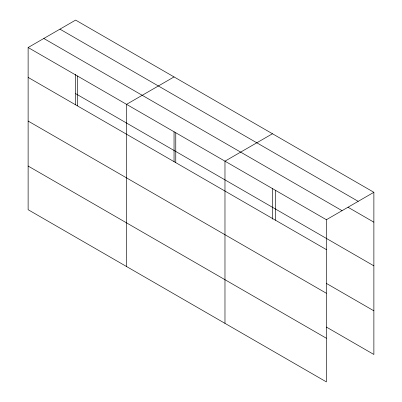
<?xml version="1.0" encoding="UTF-8"?>
<svg xmlns="http://www.w3.org/2000/svg" width="402" height="402" viewBox="0 0 402 402"><rect width="100%" height="100%" fill="white"/><g stroke="black" fill="none" stroke-linecap="round" stroke-linejoin="round"><path stroke-width="0.6" d="M326.379 293.259L326.379 219.718L28.125 47.521L28.125 209.703L326.379 381.9L326.379 293.259L28.125 121.062M326.409 327.072L373.875 354.479L373.875 192.297L75.621 20.1L28.125 47.521M174.046 76.923L126.55 104.344L126.55 266.531M272.471 133.75L224.974 161.172L224.974 323.354M326.379 219.718L373.875 192.297M59.948 29.15L358.202 201.347M347.986 207.231L373.875 222.18M43.798 38.471L342.052 210.668M75.621 93.641L373.875 265.838M28.125 77.405L326.379 249.602M326.409 283.415L373.875 310.821M28.125 166.046L326.379 338.243M275.677 190.442L275.677 220.326M272.471 188.578L272.471 219.16M175.759 132.76L175.759 162.639M174.046 131.755L174.046 161.715M77.335 75.933L77.335 105.816M75.621 74.31L75.621 104.887"/></g></svg>
